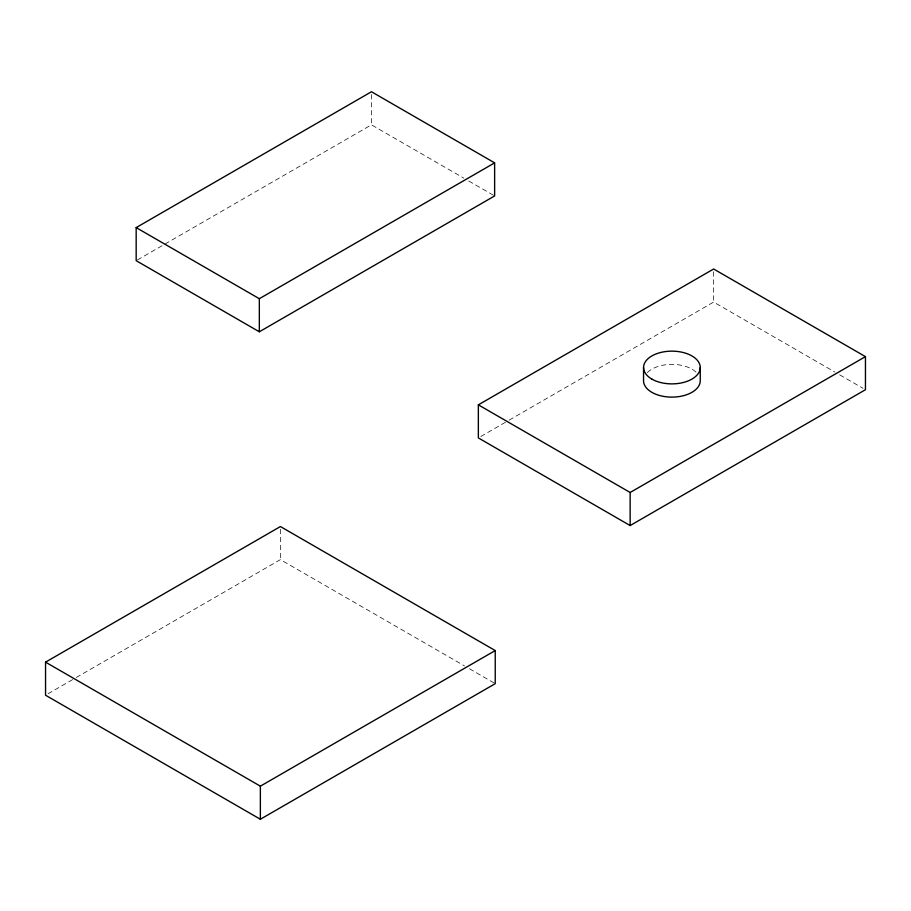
<?xml version="1.0" encoding="UTF-8"?>
<svg xmlns="http://www.w3.org/2000/svg" width="911" height="911" viewBox="0 0 911 911"><rect width="100%" height="100%" fill="white"/><g stroke="black" fill="none" stroke-linecap="round" stroke-linejoin="round"><path stroke-width="0.68" stroke-dasharray="4.55 3.42" d="M137.402 259.965L371.46 124.83L463.836 178.157M480.814 436.494L507.917 420.848M509.147 420.13L713.643 302.065L834.84 372.041M48.01 693.806L75.066 678.183M76.296 677.477L280.417 559.627L464.542 665.93M839.737 374.865L863.002 388.302M468.766 181.004L494.627 195.933M469.45 668.765L495.231 683.649M713.643 271.751L713.643 302.065M371.46 94.516L371.46 124.83M280.417 529.302L280.417 559.627M647.345 372.553A28.355 16.375 0 0 1 696.459 372.553"/><path stroke-width="1.37" d="M136.172 227.602L371.46 91.749L494.627 162.864L494.627 195.933L259.328 331.786L136.172 260.671L136.172 227.602L259.328 298.706L494.627 162.864M478.355 404.848L713.643 268.996L865.45 356.634L865.45 389.714L630.15 525.556L478.355 437.918L478.355 404.848L630.15 492.487L865.45 356.634M45.55 662.149L280.417 526.547L495.231 650.568L495.231 683.649L260.364 819.251L45.55 695.218L45.55 662.149L260.364 786.17L495.231 650.568M700.252 367.509L700.252 380.741A28.355 16.375 0 0 1 671.897 397.116A28.355 16.375 0 0 1 643.542 380.741L643.542 367.509M630.15 492.487L630.15 525.556M260.364 786.17L260.364 819.251M259.328 298.706L259.328 331.786M651.855 379.09A28.355 16.375 0 0 0 699.284 371.745A28.355 16.375 0 0 0 664.563 351.703A28.355 16.375 0 0 0 651.855 379.09"/></g></svg>
